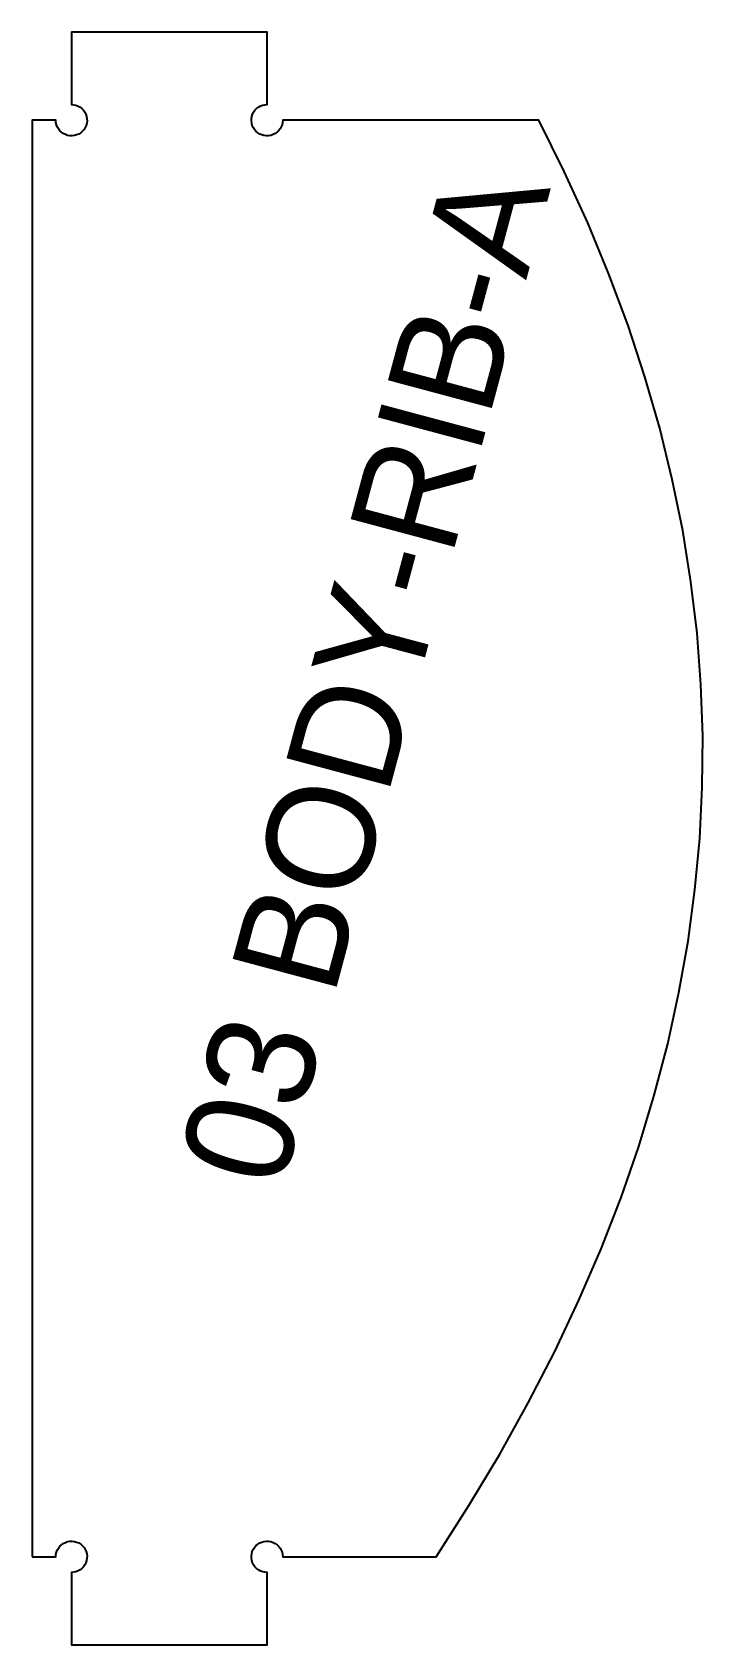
# Model space of a CAD drawing. Header units: millimetres. Extents: x 0 to 137, y 0 to 330.
import ezdxf
from ezdxf.enums import TextEntityAlignment as Align

# ---------------------------------------------------------------- set-up
doc = ezdxf.new("R2010")
doc.units = ezdxf.units.MM
doc.layers.add('CUT', color=1, linetype='Continuous')
doc.layers.add('ENGRAVE-LABEL', color=3, linetype='Continuous')

msp = doc.modelspace()

# ---------------------------------------------------------------- linework, layer by layer
at = {"layer": 'CUT'}
msp.add_lwpolyline([(0, 18), (4.8, 18, -2.414214), (8, 14.8), (8, 0), (48, 0), (48, 14.8, -2.414214), (51.2, 18), (82.57, 18), (89.29, 28.5), (95.58, 39), (101.42, 49.5), (106.82, 60), (111.78, 70.5), (116.29, 81), (120.37, 91.5), (123.99, 102), (127.18, 112.5), (129.92, 123), (132.22, 133.5), (134.08, 144), (135.49, 154.5), (136.46, 165), (136.99, 175.5), (137.08, 186), (136.72, 196.5), (135.92, 207), (134.67, 217.5), (132.99, 228), (130.86, 238.5), (128.28, 249), (125.27, 259.5), (121.81, 270), (117.91, 280.5), (113.57, 291), (108.78, 301.5), (103.55, 312), (51.2, 312, -2.414214), (48, 315.2), (48, 330), (8, 330), (8, 315.2, -2.414214), (4.8, 312), (0, 312)], format="xyb", close=True, dxfattribs=at)

# ---------------------------------------------------------------- texts
at = {"layer": 'ENGRAVE-LABEL'}
msp.add_text('03 BODY-RIB-A', height=22, rotation=75, dxfattribs=at).set_placement((67.91, 198.33), align=Align.MIDDLE_CENTER)

doc.saveas('drawing.dxf')
